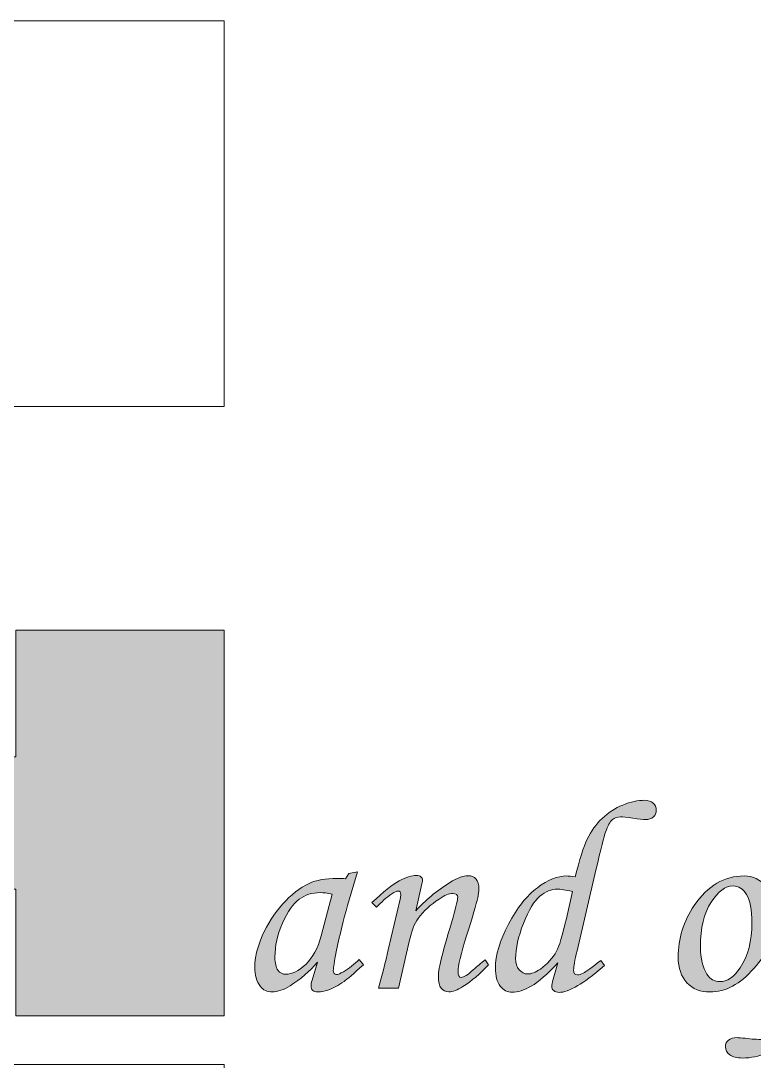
# Model space of a CAD drawing. Header units: inches. Extents: x -192760 to -100777, y -168280 to -114728.
# Drawn here: x -121737.4 to -121557.8, y -118604.1 to -118349.4 of the extents above; entities that cross this region are included whole.
import ezdxf

# ---------------------------------------------------------------- set-up
doc = ezdxf.new("R2010")
doc.units = ezdxf.units.IN
doc.header["$LTSCALE"] = 50
doc.header["$MEASUREMENT"] = 0
doc.layers.add('DOOR', color=4, linetype='Continuous')
doc.layers.add('Layer 1', color=7, linetype='Continuous')

# ---------------------------------------------------------------- blocks, each defined once
blk = doc.blocks.new('block 8')
at = {"layer": 'Layer 1'}
h = blk.add_hatch(color=8, dxfattribs=at)
h.dxf.hatch_style = 2
edge = h.paths.add_edge_path()
edge.add_spline(control_points=[(72.276, -137.788), (72.276, -137.788), (72.276, -137.788), (72.496, -137.625), (72.696, -137.544), (72.877, -137.544), (72.917, -137.544), (72.978, -137.551), (73.059, -137.564), (73.145, -137.207), (73.227, -136.947), (73.306, -136.783), (73.385, -136.619), (73.487, -136.478), (73.611, -136.359), (73.736, -136.24), (73.878, -136.148), (74.039, -136.083), (74.199, -136.018), (74.349, -135.985), (74.488, -135.985), (74.561, -135.985), (74.62, -136.005), (74.664, -136.043), (74.708, -136.082), (74.73, -136.13), (74.73, -136.189), (74.73, -136.246), (74.71, -136.292), (74.669, -136.328), (74.629, -136.363), (74.574, -136.381), (74.504, -136.381), (74.459, -136.381), (74.373, -136.372), (74.248, -136.354), (74.123, -136.336), (74.038, -136.326), (73.992, -136.326), (73.927, -136.326), (73.871, -136.346), (73.822, -136.386), (73.774, -136.425), (73.727, -136.509), (73.683, -136.639), (73.654, -136.722), (73.587, -136.985), (73.483, -137.428), (73.483, -137.428), (73.094, -139.089), (73.094, -139.089), (73.048, -139.286), (73.025, -139.416), (73.025, -139.48), (73.025, -139.55), (73.052, -139.585), (73.105, -139.585), (73.138, -139.585), (73.177, -139.573), (73.221, -139.549), (73.283, -139.514), (73.404, -139.427), (73.583, -139.287), (73.583, -139.287), (73.661, -139.392), (73.661, -139.392), (73.415, -139.599), (73.233, -139.737), (73.113, -139.804), (72.949, -139.898), (72.818, -139.945), (72.723, -139.945), (72.679, -139.945), (72.643, -139.932), (72.616, -139.907), (72.588, -139.883), (72.575, -139.855), (72.575, -139.824), (72.575, -139.793), (72.585, -139.741), (72.605, -139.67), (72.605, -139.67), (72.701, -139.334), (72.701, -139.334), (72.481, -139.571), (72.298, -139.731), (72.151, -139.815), (72.004, -139.9), (71.872, -139.942), (71.755, -139.942), (71.658, -139.942), (71.577, -139.899), (71.51, -139.814), (71.445, -139.729), (71.412, -139.603), (71.412, -139.438), (71.412, -139.178), (71.501, -138.878), (71.68, -138.539), (71.859, -138.201), (72.057, -137.95), (72.276, -137.788)], knot_values=[0, 0, 0, 0, 0.0001, 0.0002, 1, 1, 1, 2, 2, 2, 3, 3, 3, 4, 4, 4, 5, 5, 5, 6, 6, 6, 7, 7, 7, 8, 8, 8, 9, 9, 9, 10, 10, 10, 11, 11, 11, 12, 12, 12, 13, 13, 13, 14, 14, 14, 15, 15, 15, 16, 16, 16, 17, 17, 17, 18, 18, 18, 19, 19, 19, 20, 20, 20, 21, 21, 21, 22, 22, 22, 23, 23, 23, 24, 24, 24, 25, 25, 25, 26, 26, 26, 27, 27, 27, 28, 28, 28, 29, 29, 29, 30, 30, 30, 31, 31, 31, 32, 32, 32, 33, 33, 33, 33], degree=3, periodic=0)
edge = h.paths.add_edge_path()
edge.add_spline(control_points=[(73.001, -137.866), (73.001, -137.866), (73.001, -137.866), (72.854, -137.833), (72.75, -137.816), (72.69, -137.816), (72.567, -137.816), (72.447, -137.865), (72.33, -137.961), (72.213, -138.058), (72.099, -138.244), (71.99, -138.521), (71.881, -138.799), (71.827, -139.04), (71.827, -139.246), (71.827, -139.34), (71.852, -139.416), (71.902, -139.476), (71.953, -139.536), (72.01, -139.565), (72.074, -139.565), (72.151, -139.565), (72.239, -139.531), (72.338, -139.463), (72.479, -139.362), (72.591, -139.239), (72.674, -139.094), (72.723, -139.003), (72.79, -138.778), (72.874, -138.42), (72.874, -138.42), (73.001, -137.866), (73.001, -137.866)], knot_values=[0, 0, 0, 0, 0.0001, 0.0002, 1, 1, 1, 2, 2, 2, 3, 3, 3, 4, 4, 4, 5, 5, 5, 6, 6, 6, 7, 7, 7, 8, 8, 8, 9, 9, 9, 10, 10, 10, 10], degree=3, periodic=0)
h = blk.add_hatch(color=8, dxfattribs=at)
h.dxf.hatch_style = 2
edge = h.paths.add_edge_path()
edge.add_spline(control_points=[(79.291, -136.307), (79.291, -136.307), (79.291, -136.307), (79.17, -136.307), (79.061, -136.382), (78.963, -136.531), (78.866, -136.681), (78.788, -136.883), (78.729, -137.137), (78.729, -137.137), (78.591, -137.723), (78.591, -137.723), (78.591, -137.723), (79.32, -137.723), (79.32, -137.723), (79.32, -137.723), (79.276, -137.918), (79.276, -137.918), (79.276, -137.918), (78.538, -137.918), (78.538, -137.918), (78.538, -137.918), (78.107, -139.673), (78.107, -139.673), (77.974, -140.206), (77.759, -140.61), (77.465, -140.885), (77.171, -141.16), (76.852, -141.297), (76.507, -141.297), (76.392, -141.297), (76.304, -141.275), (76.245, -141.23), (76.185, -141.185), (76.155, -141.13), (76.155, -141.064), (76.155, -141.007), (76.176, -140.961), (76.217, -140.928), (76.258, -140.894), (76.317, -140.877), (76.394, -140.877), (76.433, -140.877), (76.49, -140.881), (76.565, -140.89), (76.693, -140.907), (76.816, -140.915), (76.933, -140.915), (77.115, -140.915), (77.247, -140.872), (77.329, -140.788), (77.412, -140.702), (77.494, -140.494), (77.577, -140.162), (77.577, -140.162), (78.135, -137.918), (78.135, -137.918), (78.135, -137.918), (77.477, -137.918), (77.477, -137.918), (77.477, -137.918), (77.527, -137.723), (77.527, -137.723), (77.527, -137.723), (78.184, -137.723), (78.184, -137.723), (78.292, -137.265), (78.416, -136.924), (78.555, -136.7), (78.695, -136.477), (78.876, -136.3), (79.1, -136.171), (79.323, -136.042), (79.534, -135.977), (79.732, -135.977), (79.844, -135.977), (79.929, -135.999), (79.985, -136.043), (80.042, -136.087), (80.07, -136.139), (80.07, -136.2), (80.07, -136.255), (80.051, -136.3), (80.013, -136.337), (79.974, -136.374), (79.923, -136.392), (79.861, -136.392), (79.797, -136.392), (79.676, -136.373), (79.498, -136.335), (79.41, -136.316), (79.34, -136.307), (79.291, -136.307)], knot_values=[0, 0, 0, 0, 0.0001, 0.0002, 1, 1, 1, 2, 2, 2, 3, 3, 3, 4, 4, 4, 5, 5, 5, 6, 6, 6, 7, 7, 7, 8, 8, 8, 9, 9, 9, 10, 10, 10, 11, 11, 11, 12, 12, 12, 13, 13, 13, 14, 14, 14, 15, 15, 15, 16, 16, 16, 17, 17, 17, 18, 18, 18, 19, 19, 19, 20, 20, 20, 21, 21, 21, 22, 22, 22, 23, 23, 23, 24, 24, 24, 25, 25, 25, 26, 26, 26, 27, 27, 27, 28, 28, 28, 29, 29, 29, 30, 30, 30, 30], degree=3, periodic=0)
h = blk.add_hatch(color=8, dxfattribs=at)
h.dxf.hatch_style = 2
edge = h.paths.add_edge_path()
edge.add_spline(control_points=[(68.137, -139.576), (68.137, -139.576), (68.137, -139.576), (68.166, -139.576), (68.213, -139.557), (68.277, -139.519), (68.39, -139.45), (68.5, -139.366), (68.604, -139.266), (68.604, -139.266), (68.692, -139.373), (68.692, -139.373), (68.483, -139.563), (68.349, -139.679), (68.29, -139.719), (68.173, -139.8), (68.062, -139.859), (67.955, -139.898), (67.886, -139.924), (67.818, -139.936), (67.751, -139.936), (67.704, -139.936), (67.668, -139.925), (67.644, -139.903), (67.62, -139.881), (67.609, -139.849), (67.609, -139.807), (67.609, -139.78), (67.616, -139.742), (67.631, -139.694), (67.631, -139.694), (67.741, -139.32), (67.741, -139.32), (67.583, -139.51), (67.395, -139.671), (67.177, -139.807), (67.043, -139.891), (66.921, -139.933), (66.809, -139.933), (66.702, -139.933), (66.621, -139.896), (66.564, -139.821), (66.487, -139.72), (66.448, -139.588), (66.448, -139.425), (66.448, -139.231), (66.5, -139.015), (66.604, -138.776), (66.707, -138.538), (66.846, -138.322), (67.02, -138.127), (67.194, -137.933), (67.378, -137.79), (67.57, -137.698), (67.719, -137.629), (67.909, -137.594), (68.142, -137.594), (68.201, -137.594), (68.26, -137.597), (68.321, -137.605), (68.321, -137.605), (68.387, -137.497), (68.387, -137.497), (68.387, -137.497), (68.568, -137.459), (68.568, -137.459), (68.568, -137.459), (68.362, -138.155), (68.362, -138.155), (68.28, -138.431), (68.202, -138.75), (68.129, -139.111), (68.088, -139.308), (68.068, -139.434), (68.068, -139.491), (68.068, -139.548), (68.091, -139.576), (68.137, -139.576)], knot_values=[0, 0, 0, 0, 0.0001, 0.0002, 1, 1, 1, 2, 2, 2, 3, 3, 3, 4, 4, 4, 5, 5, 5, 6, 6, 6, 7, 7, 7, 8, 8, 8, 9, 9, 9, 10, 10, 10, 11, 11, 11, 12, 12, 12, 13, 13, 13, 14, 14, 14, 15, 15, 15, 16, 16, 16, 17, 17, 17, 18, 18, 18, 19, 19, 19, 20, 20, 20, 21, 21, 21, 22, 22, 22, 23, 23, 23, 24, 24, 24, 25, 25, 25, 25], degree=3, periodic=0)
edge = h.paths.add_edge_path()
edge.add_spline(control_points=[(67.499, -139.366), (67.499, -139.366), (67.499, -139.366), (67.643, -139.229), (67.75, -139.033), (67.818, -138.776), (67.818, -138.776), (68.046, -137.918), (68.046, -137.918), (67.947, -137.898), (67.863, -137.888), (67.796, -137.888), (67.631, -137.888), (67.487, -137.933), (67.364, -138.024), (67.241, -138.115), (67.127, -138.278), (67.022, -138.514), (66.916, -138.749), (66.864, -138.984), (66.864, -139.219), (66.864, -139.343), (66.885, -139.433), (66.927, -139.488), (66.969, -139.543), (67.024, -139.571), (67.092, -139.571), (67.218, -139.571), (67.354, -139.502), (67.499, -139.366)], knot_values=[0, 0, 0, 0, 0.0001, 0.0002, 1, 1, 1, 2, 2, 2, 3, 3, 3, 4, 4, 4, 5, 5, 5, 6, 6, 6, 7, 7, 7, 8, 8, 8, 9, 9, 9, 9], degree=3, periodic=0)
h = blk.add_hatch(color=8, dxfattribs=at)
h.dxf.hatch_style = 2
edge = h.paths.add_edge_path()
edge.add_spline(control_points=[(70.955, -139.48), (70.955, -139.48), (70.955, -139.48), (71.036, -139.407), (71.116, -139.339), (71.197, -139.276), (71.197, -139.276), (71.266, -139.375), (71.266, -139.375), (71.097, -139.562), (70.922, -139.711), (70.741, -139.824), (70.625, -139.897), (70.53, -139.933), (70.454, -139.933), (70.385, -139.933), (70.331, -139.908), (70.292, -139.858), (70.254, -139.808), (70.235, -139.726), (70.235, -139.612), (70.235, -139.449), (70.336, -139.043), (70.54, -138.394), (70.602, -138.163), (70.633, -138.028), (70.633, -137.99), (70.633, -137.933), (70.599, -137.904), (70.532, -137.904), (70.458, -137.904), (70.364, -137.943), (70.248, -138.02), (70.076, -138.134), (69.932, -138.268), (69.817, -138.422), (69.743, -138.521), (69.682, -138.679), (69.632, -138.896), (69.632, -138.896), (69.41, -139.857), (69.41, -139.857), (69.41, -139.857), (69, -139.857), (69, -139.857), (69.077, -139.581), (69.144, -139.318), (69.201, -139.066), (69.201, -139.066), (69.445, -138.02), (69.445, -138.02), (69.455, -137.978), (69.459, -137.948), (69.459, -137.929), (69.459, -137.88), (69.441, -137.855), (69.404, -137.855), (69.375, -137.855), (69.333, -137.875), (69.278, -137.913), (69.164, -137.989), (69.058, -138.082), (68.959, -138.19), (68.959, -138.19), (68.866, -138.094), (68.866, -138.094), (69.1, -137.869), (69.287, -137.72), (69.427, -137.646), (69.566, -137.573), (69.685, -137.536), (69.784, -137.536), (69.823, -137.536), (69.853, -137.544), (69.875, -137.561), (69.897, -137.577), (69.908, -137.597), (69.908, -137.619), (69.908, -137.635), (69.904, -137.664), (69.895, -137.707), (69.895, -137.707), (69.771, -138.26), (69.771, -138.26), (69.957, -138.052), (70.191, -137.859), (70.473, -137.679), (70.623, -137.585), (70.747, -137.539), (70.844, -137.539), (70.915, -137.539), (70.971, -137.562), (71.011, -137.608), (71.051, -137.653), (71.072, -137.72), (71.072, -137.806), (71.072, -137.862), (71.063, -137.927), (71.047, -137.998), (71.018, -138.117), (70.941, -138.377), (70.817, -138.776), (70.7, -139.15), (70.642, -139.398), (70.642, -139.521), (70.642, -139.559), (70.647, -139.587), (70.658, -139.606), (70.669, -139.625), (70.685, -139.634), (70.705, -139.634), (70.758, -139.634), (70.841, -139.582), (70.955, -139.48)], knot_values=[0, 0, 0, 0, 0.0001, 0.0002, 1, 1, 1, 2, 2, 2, 3, 3, 3, 4, 4, 4, 5, 5, 5, 6, 6, 6, 7, 7, 7, 8, 8, 8, 9, 9, 9, 10, 10, 10, 11, 11, 11, 12, 12, 12, 13, 13, 13, 14, 14, 14, 15, 15, 15, 16, 16, 16, 17, 17, 17, 18, 18, 18, 19, 19, 19, 20, 20, 20, 21, 21, 21, 22, 22, 22, 23, 23, 23, 24, 24, 24, 25, 25, 25, 26, 26, 26, 27, 27, 27, 28, 28, 28, 29, 29, 29, 30, 30, 30, 31, 31, 31, 32, 32, 32, 33, 33, 33, 34, 34, 34, 35, 35, 35, 36, 36, 36, 37, 37, 37, 37], degree=3, periodic=0)
h = blk.add_hatch(color=8, dxfattribs=at)
h.dxf.hatch_style = 2
edge = h.paths.add_edge_path()
edge.add_spline(control_points=[(75.836, -139.936), (75.836, -139.936), (75.836, -139.936), (75.64, -139.936), (75.482, -139.872), (75.362, -139.744), (75.242, -139.616), (75.181, -139.441), (75.181, -139.219), (75.181, -138.834), (75.292, -138.478), (75.512, -138.152), (75.788, -137.747), (76.133, -137.544), (76.545, -137.544), (76.725, -137.544), (76.874, -137.616), (76.994, -137.759), (77.113, -137.902), (77.172, -138.101), (77.172, -138.355), (77.172, -138.762), (77.029, -139.128), (76.743, -139.451), (76.457, -139.775), (76.155, -139.936), (75.836, -139.936)], knot_values=[0, 0, 0, 0, 0.0001, 0.0002, 1, 1, 1, 2, 2, 2, 3, 3, 3, 4, 4, 4, 5, 5, 5, 6, 6, 6, 7, 7, 7, 8, 8, 8, 8], degree=3, periodic=0)
edge = h.paths.add_edge_path()
edge.add_spline(control_points=[(76.039, -139.722), (76.039, -139.722), (76.039, -139.722), (76.194, -139.722), (76.334, -139.627), (76.46, -139.436), (76.621, -139.188), (76.702, -138.881), (76.702, -138.515), (76.702, -138.24), (76.665, -138.044), (76.591, -137.927), (76.517, -137.809), (76.424, -137.751), (76.312, -137.751), (76.156, -137.751), (76.005, -137.862), (75.86, -138.085), (75.713, -138.307), (75.641, -138.615), (75.641, -139.007), (75.641, -139.245), (75.686, -139.433), (75.775, -139.571), (75.842, -139.671), (75.93, -139.722), (76.039, -139.722)], knot_values=[0, 0, 0, 0, 0.0001, 0.0002, 1, 1, 1, 2, 2, 2, 3, 3, 3, 4, 4, 4, 5, 5, 5, 6, 6, 6, 7, 7, 7, 8, 8, 8, 8], degree=3, periodic=0)
at = {"layer": 'Layer 1', "lineweight": 0}
for points, knots in [([(73.583, -139.287), (73.583, -139.287), (73.661, -139.392), (73.661, -139.392), (73.415, -139.599), (73.233, -139.737), (73.113, -139.804), (72.949, -139.898), (72.818, -139.945), (72.723, -139.945), (72.679, -139.945), (72.643, -139.932), (72.616, -139.907), (72.588, -139.883), (72.575, -139.855), (72.575, -139.824), (72.575, -139.793), (72.585, -139.741), (72.605, -139.67), (72.605, -139.67), (72.701, -139.334), (72.701, -139.334), (72.481, -139.571), (72.298, -139.731), (72.151, -139.815), (72.004, -139.9), (71.872, -139.942), (71.755, -139.942), (71.658, -139.942), (71.577, -139.899), (71.51, -139.814), (71.445, -139.729), (71.412, -139.603), (71.412, -139.438), (71.412, -139.178), (71.501, -138.878), (71.68, -138.539), (71.859, -138.201), (72.057, -137.95), (72.276, -137.788), (72.496, -137.625), (72.696, -137.544), (72.877, -137.544), (72.917, -137.544), (72.978, -137.551), (73.059, -137.564), (73.145, -137.207), (73.227, -136.947), (73.306, -136.783), (73.385, -136.619), (73.487, -136.478), (73.611, -136.359), (73.736, -136.24), (73.878, -136.148), (74.039, -136.083), (74.199, -136.018), (74.349, -135.985), (74.488, -135.985), (74.561, -135.985), (74.62, -136.005), (74.664, -136.043), (74.708, -136.082), (74.73, -136.13), (74.73, -136.189), (74.73, -136.246), (74.71, -136.292), (74.669, -136.328), (74.629, -136.363), (74.574, -136.381), (74.504, -136.381), (74.459, -136.381), (74.373, -136.372), (74.248, -136.354), (74.123, -136.336), (74.038, -136.326), (73.992, -136.326), (73.927, -136.326), (73.871, -136.346), (73.822, -136.386), (73.774, -136.425), (73.727, -136.509), (73.683, -136.639), (73.654, -136.722), (73.587, -136.985), (73.483, -137.428), (73.483, -137.428), (73.094, -139.089), (73.094, -139.089), (73.048, -139.286), (73.025, -139.416), (73.025, -139.48), (73.025, -139.55), (73.052, -139.585), (73.105, -139.585), (73.138, -139.585), (73.177, -139.573), (73.221, -139.549), (73.283, -139.514), (73.404, -139.427), (73.583, -139.287)], [0, 0, 0, 0, 1, 1, 1, 2, 2, 2, 3, 3, 3, 4, 4, 4, 5, 5, 5, 6, 6, 6, 7, 7, 7, 8, 8, 8, 9, 9, 9, 10, 10, 10, 11, 11, 11, 12, 12, 12, 13, 13, 13, 14, 14, 14, 15, 15, 15, 16, 16, 16, 17, 17, 17, 18, 18, 18, 19, 19, 19, 20, 20, 20, 21, 21, 21, 22, 22, 22, 23, 23, 23, 24, 24, 24, 25, 25, 25, 26, 26, 26, 27, 27, 27, 28, 28, 28, 29, 29, 29, 30, 30, 30, 31, 31, 31, 32, 32, 32, 33, 33, 33, 33]), ([(77.527, -137.723), (77.527, -137.723), (78.184, -137.723), (78.184, -137.723), (78.292, -137.265), (78.416, -136.924), (78.555, -136.7), (78.695, -136.477), (78.876, -136.3), (79.1, -136.171), (79.323, -136.042), (79.534, -135.977), (79.732, -135.977), (79.844, -135.977), (79.929, -135.999), (79.985, -136.043), (80.042, -136.087), (80.07, -136.139), (80.07, -136.2), (80.07, -136.255), (80.051, -136.3), (80.013, -136.337), (79.974, -136.374), (79.923, -136.392), (79.861, -136.392), (79.797, -136.392), (79.676, -136.373), (79.498, -136.335), (79.41, -136.316), (79.34, -136.307), (79.291, -136.307), (79.17, -136.307), (79.061, -136.382), (78.963, -136.531), (78.866, -136.681), (78.788, -136.883), (78.729, -137.137), (78.729, -137.137), (78.591, -137.723), (78.591, -137.723), (78.591, -137.723), (79.32, -137.723), (79.32, -137.723), (79.32, -137.723), (79.276, -137.918), (79.276, -137.918), (79.276, -137.918), (78.538, -137.918), (78.538, -137.918), (78.538, -137.918), (78.107, -139.673), (78.107, -139.673), (77.974, -140.206), (77.759, -140.61), (77.465, -140.885), (77.171, -141.16), (76.852, -141.297), (76.507, -141.297), (76.392, -141.297), (76.304, -141.275), (76.245, -141.23), (76.185, -141.185), (76.155, -141.13), (76.155, -141.064), (76.155, -141.007), (76.176, -140.961), (76.217, -140.928), (76.258, -140.894), (76.317, -140.877), (76.394, -140.877), (76.433, -140.877), (76.49, -140.881), (76.565, -140.89), (76.693, -140.907), (76.816, -140.915), (76.933, -140.915), (77.115, -140.915), (77.247, -140.872), (77.329, -140.788), (77.412, -140.702), (77.494, -140.494), (77.577, -140.162), (77.577, -140.162), (78.135, -137.918), (78.135, -137.918), (78.135, -137.918), (77.477, -137.918), (77.477, -137.918), (77.477, -137.918), (77.527, -137.723), (77.527, -137.723)], [0, 0, 0, 0, 1, 1, 1, 2, 2, 2, 3, 3, 3, 4, 4, 4, 5, 5, 5, 6, 6, 6, 7, 7, 7, 8, 8, 8, 9, 9, 9, 10, 10, 10, 11, 11, 11, 12, 12, 12, 13, 13, 13, 14, 14, 14, 15, 15, 15, 16, 16, 16, 17, 17, 17, 18, 18, 18, 19, 19, 19, 20, 20, 20, 21, 21, 21, 22, 22, 22, 23, 23, 23, 24, 24, 24, 25, 25, 25, 26, 26, 26, 27, 27, 27, 28, 28, 28, 29, 29, 29, 30, 30, 30, 30]), ([(68.387, -137.497), (68.387, -137.497), (68.568, -137.459), (68.568, -137.459), (68.568, -137.459), (68.362, -138.155), (68.362, -138.155), (68.28, -138.431), (68.202, -138.75), (68.129, -139.111), (68.088, -139.308), (68.068, -139.434), (68.068, -139.491), (68.068, -139.548), (68.091, -139.576), (68.137, -139.576), (68.166, -139.576), (68.213, -139.557), (68.277, -139.519), (68.39, -139.45), (68.5, -139.366), (68.604, -139.266), (68.604, -139.266), (68.692, -139.373), (68.692, -139.373), (68.483, -139.563), (68.349, -139.679), (68.29, -139.719), (68.173, -139.8), (68.062, -139.859), (67.955, -139.898), (67.886, -139.924), (67.818, -139.936), (67.751, -139.936), (67.704, -139.936), (67.668, -139.925), (67.644, -139.903), (67.62, -139.881), (67.609, -139.849), (67.609, -139.807), (67.609, -139.78), (67.616, -139.742), (67.631, -139.694), (67.631, -139.694), (67.741, -139.32), (67.741, -139.32), (67.583, -139.51), (67.395, -139.671), (67.177, -139.807), (67.043, -139.891), (66.921, -139.933), (66.809, -139.933), (66.702, -139.933), (66.621, -139.896), (66.564, -139.821), (66.487, -139.72), (66.448, -139.588), (66.448, -139.425), (66.448, -139.231), (66.5, -139.015), (66.604, -138.776), (66.707, -138.538), (66.846, -138.322), (67.02, -138.127), (67.194, -137.933), (67.378, -137.79), (67.57, -137.698), (67.719, -137.629), (67.909, -137.594), (68.142, -137.594), (68.201, -137.594), (68.26, -137.597), (68.321, -137.605), (68.321, -137.605), (68.387, -137.497), (68.387, -137.497)], [0, 0, 0, 0, 1, 1, 1, 2, 2, 2, 3, 3, 3, 4, 4, 4, 5, 5, 5, 6, 6, 6, 7, 7, 7, 8, 8, 8, 9, 9, 9, 10, 10, 10, 11, 11, 11, 12, 12, 12, 13, 13, 13, 14, 14, 14, 15, 15, 15, 16, 16, 16, 17, 17, 17, 18, 18, 18, 19, 19, 19, 20, 20, 20, 21, 21, 21, 22, 22, 22, 23, 23, 23, 24, 24, 24, 25, 25, 25, 25]), ([(68.959, -138.19), (68.959, -138.19), (68.866, -138.094), (68.866, -138.094), (69.1, -137.869), (69.287, -137.72), (69.427, -137.646), (69.566, -137.573), (69.685, -137.536), (69.784, -137.536), (69.823, -137.536), (69.853, -137.544), (69.875, -137.561), (69.897, -137.577), (69.908, -137.597), (69.908, -137.619), (69.908, -137.635), (69.904, -137.664), (69.895, -137.707), (69.895, -137.707), (69.771, -138.26), (69.771, -138.26), (69.957, -138.052), (70.191, -137.859), (70.473, -137.679), (70.623, -137.585), (70.747, -137.539), (70.844, -137.539), (70.915, -137.539), (70.971, -137.562), (71.011, -137.608), (71.051, -137.653), (71.072, -137.72), (71.072, -137.806), (71.072, -137.862), (71.063, -137.927), (71.047, -137.998), (71.018, -138.117), (70.941, -138.377), (70.817, -138.776), (70.7, -139.15), (70.642, -139.398), (70.642, -139.521), (70.642, -139.559), (70.647, -139.587), (70.658, -139.606), (70.669, -139.625), (70.685, -139.634), (70.705, -139.634), (70.758, -139.634), (70.841, -139.582), (70.955, -139.48), (71.036, -139.407), (71.116, -139.339), (71.197, -139.276), (71.197, -139.276), (71.266, -139.375), (71.266, -139.375), (71.097, -139.562), (70.922, -139.711), (70.741, -139.824), (70.625, -139.897), (70.53, -139.933), (70.454, -139.933), (70.385, -139.933), (70.331, -139.908), (70.292, -139.858), (70.254, -139.808), (70.235, -139.726), (70.235, -139.612), (70.235, -139.449), (70.336, -139.043), (70.54, -138.394), (70.602, -138.163), (70.633, -138.028), (70.633, -137.99), (70.633, -137.933), (70.599, -137.904), (70.532, -137.904), (70.458, -137.904), (70.364, -137.943), (70.248, -138.02), (70.076, -138.134), (69.932, -138.268), (69.817, -138.422), (69.743, -138.521), (69.682, -138.679), (69.632, -138.896), (69.632, -138.896), (69.41, -139.857), (69.41, -139.857), (69.41, -139.857), (69, -139.857), (69, -139.857), (69.077, -139.581), (69.144, -139.318), (69.201, -139.066), (69.201, -139.066), (69.445, -138.02), (69.445, -138.02), (69.455, -137.978), (69.459, -137.948), (69.459, -137.929), (69.459, -137.88), (69.441, -137.855), (69.404, -137.855), (69.375, -137.855), (69.333, -137.875), (69.278, -137.913), (69.164, -137.989), (69.058, -138.082), (68.959, -138.19)], [0, 0, 0, 0, 1, 1, 1, 2, 2, 2, 3, 3, 3, 4, 4, 4, 5, 5, 5, 6, 6, 6, 7, 7, 7, 8, 8, 8, 9, 9, 9, 10, 10, 10, 11, 11, 11, 12, 12, 12, 13, 13, 13, 14, 14, 14, 15, 15, 15, 16, 16, 16, 17, 17, 17, 18, 18, 18, 19, 19, 19, 20, 20, 20, 21, 21, 21, 22, 22, 22, 23, 23, 23, 24, 24, 24, 25, 25, 25, 26, 26, 26, 27, 27, 27, 28, 28, 28, 29, 29, 29, 30, 30, 30, 31, 31, 31, 32, 32, 32, 33, 33, 33, 34, 34, 34, 35, 35, 35, 36, 36, 36, 37, 37, 37, 37]), ([(76.545, -137.544), (76.725, -137.544), (76.874, -137.616), (76.994, -137.759), (77.113, -137.902), (77.172, -138.101), (77.172, -138.355), (77.172, -138.762), (77.029, -139.128), (76.743, -139.451), (76.457, -139.775), (76.155, -139.936), (75.836, -139.936), (75.64, -139.936), (75.482, -139.872), (75.362, -139.744), (75.242, -139.616), (75.181, -139.441), (75.181, -139.219), (75.181, -138.834), (75.292, -138.478), (75.512, -138.152), (75.788, -137.747), (76.133, -137.544), (76.545, -137.544)], [0, 0, 0, 0, 1, 1, 1, 2, 2, 2, 3, 3, 3, 4, 4, 4, 5, 5, 5, 6, 6, 6, 7, 7, 7, 8, 8, 8, 8]), ([(73.001, -137.866), (72.854, -137.833), (72.75, -137.816), (72.69, -137.816), (72.567, -137.816), (72.447, -137.865), (72.33, -137.961), (72.213, -138.058), (72.099, -138.244), (71.99, -138.521), (71.881, -138.799), (71.827, -139.04), (71.827, -139.246), (71.827, -139.34), (71.852, -139.416), (71.902, -139.476), (71.953, -139.536), (72.01, -139.565), (72.074, -139.565), (72.151, -139.565), (72.239, -139.531), (72.338, -139.463), (72.479, -139.362), (72.591, -139.239), (72.674, -139.094), (72.723, -139.003), (72.79, -138.778), (72.874, -138.42), (72.874, -138.42), (73.001, -137.866), (73.001, -137.866)], [0, 0, 0, 0, 1, 1, 1, 2, 2, 2, 3, 3, 3, 4, 4, 4, 5, 5, 5, 6, 6, 6, 7, 7, 7, 8, 8, 8, 9, 9, 9, 10, 10, 10, 10]), ([(76.312, -137.751), (76.156, -137.751), (76.005, -137.862), (75.86, -138.085), (75.713, -138.307), (75.641, -138.615), (75.641, -139.007), (75.641, -139.245), (75.686, -139.433), (75.775, -139.571), (75.842, -139.671), (75.93, -139.722), (76.039, -139.722), (76.194, -139.722), (76.334, -139.627), (76.46, -139.436), (76.621, -139.188), (76.702, -138.881), (76.702, -138.515), (76.702, -138.24), (76.665, -138.044), (76.591, -137.927), (76.517, -137.809), (76.424, -137.751), (76.312, -137.751)], [0, 0, 0, 0, 1, 1, 1, 2, 2, 2, 3, 3, 3, 4, 4, 4, 5, 5, 5, 6, 6, 6, 7, 7, 7, 8, 8, 8, 8]), ([(68.046, -137.918), (67.947, -137.898), (67.863, -137.888), (67.796, -137.888), (67.631, -137.888), (67.487, -137.933), (67.364, -138.024), (67.241, -138.115), (67.127, -138.278), (67.022, -138.514), (66.916, -138.749), (66.864, -138.984), (66.864, -139.219), (66.864, -139.343), (66.885, -139.433), (66.927, -139.488), (66.969, -139.543), (67.024, -139.571), (67.092, -139.571), (67.218, -139.571), (67.354, -139.502), (67.499, -139.366), (67.643, -139.229), (67.75, -139.033), (67.818, -138.776), (67.818, -138.776), (68.046, -137.918), (68.046, -137.918)], [0, 0, 0, 0, 1, 1, 1, 2, 2, 2, 3, 3, 3, 4, 4, 4, 5, 5, 5, 6, 6, 6, 7, 7, 7, 8, 8, 8, 9, 9, 9, 9])]:
    blk.add_open_spline(points, degree=3, knots=knots, dxfattribs=at)
blk = doc.blocks.new('block 9')
at = {"layer": 'Layer 1'}
h = blk.add_hatch(color=40, dxfattribs=at)
h.dxf.hatch_style = 2
h.paths.add_polyline_path([(61.518, -132.479), (61.518, -135.091), (54.481, -135.091), (54.481, -132.479), (50.181, -132.479), (50.181, -140.428), (54.481, -140.428), (54.481, -137.817), (61.518, -137.817), (61.518, -140.428), (65.818, -140.428), (65.818, -132.479)])
at = {"layer": 'Layer 1', "lineweight": 0}
for points in [[(42.434, -153.44), (42.434, -127.869), (65.818, -127.869), (65.818, -119.92), (42.434, -119.92), (34.484, -119.92), (34.484, -127.869), (34.484, -153.44), (34.484, -161.389), (42.434, -161.389), (57.869, -161.389), (65.818, -161.389), (65.818, -153.44), (65.818, -147.382), (65.818, -141.428), (57.869, -141.428), (50.151, -141.428), (50.151, -147.382), (57.869, -147.382), (57.869, -153.44), (42.434, -153.44)], [(61.518, -132.479), (61.518, -135.091), (54.481, -135.091), (54.481, -132.479), (50.181, -132.479), (50.181, -140.428), (54.481, -140.428), (54.481, -137.817), (61.518, -137.817), (61.518, -140.428), (65.818, -140.428), (65.818, -132.479), (61.518, -132.479)]]:
    blk.add_lwpolyline(points, dxfattribs=at)
blk = doc.blocks.new('block 6')
at = {"layer": 'Layer 1'}
for name in ['block 9', 'block 8']:
    blk.add_blockref(name, (0, 0), dxfattribs=at)
blk = doc.blocks.new('로고')
at = {"layer": 'Layer 1', "lineweight": 0}
for p, q in [((187309.12, 8127.89), (188061.15, 8127.89)), ((188061.15, 8127.89), (188061.15, 7937.11)), ((188061.15, 7937.11), (187499.93, 7937.11))]:
    blk.add_line(p, q, dxfattribs=at)
at = {"layer": 'Layer 1', "lineweight": 0, "xscale": 24, "yscale": 24, "zscale": 24}
blk.add_blockref('block 6', (186481.51, 11005.97), dxfattribs=at)

msp = doc.modelspace()

# ---------------------------------------------------------------- block references
at = {"layer": 'DOOR', "color": 40, "xscale": 0.4948404634051258, "yscale": 0.4948404634051258, "zscale": 0.4948404634051258}
msp.add_blockref('로고', (-214747.84, -122371.43), dxfattribs=at)

doc.saveas('drawing.dxf')
